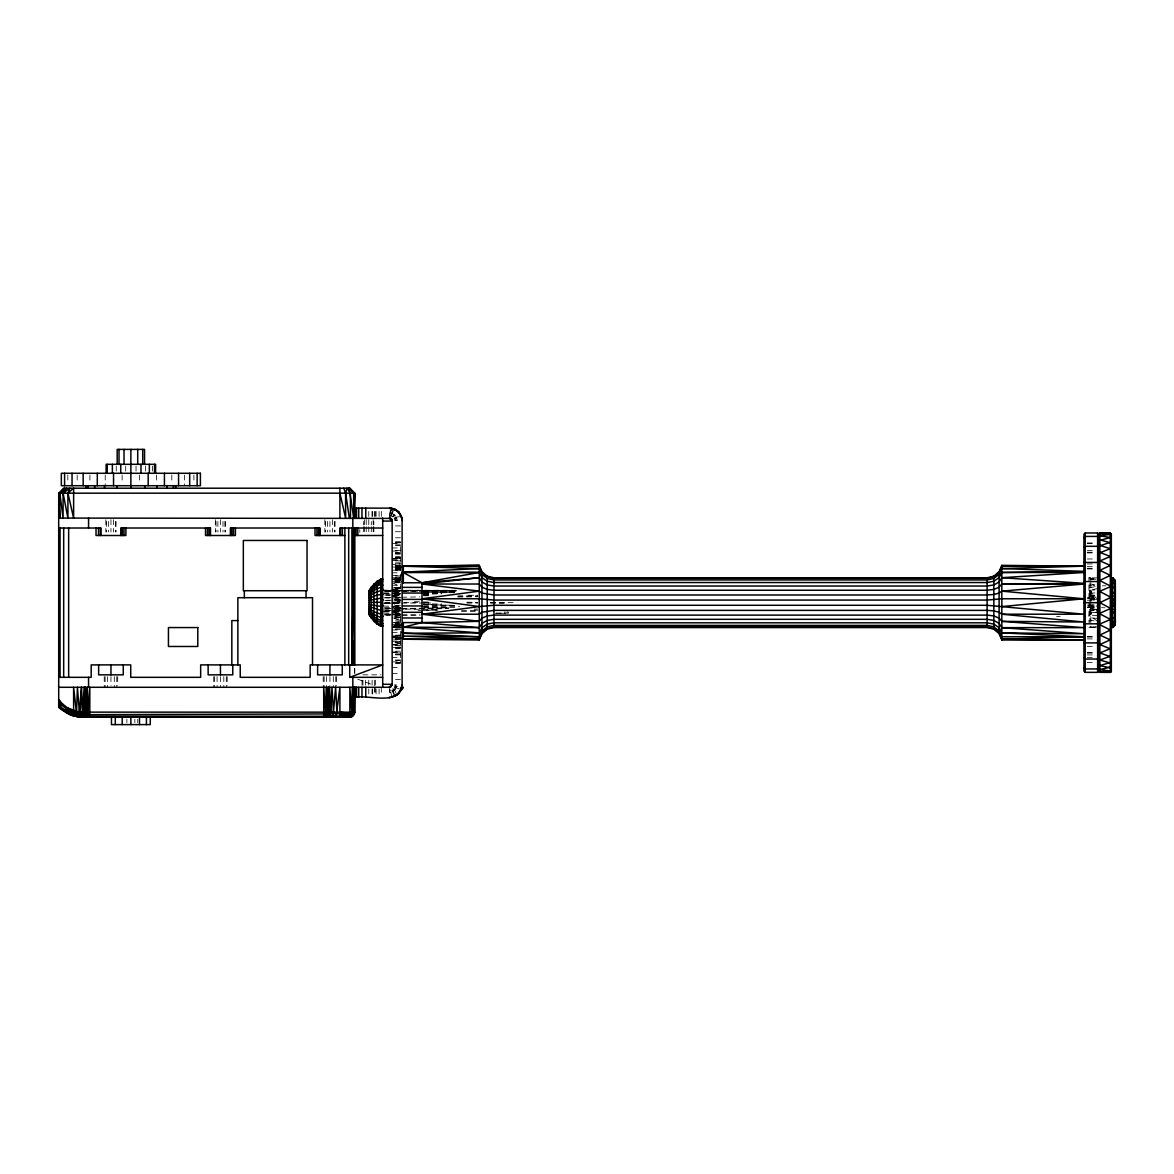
<?xml version="1.0" encoding="UTF-8"?>
<svg xmlns="http://www.w3.org/2000/svg" width="1174" height="1174" viewBox="0 0 1174 1174"><rect width="100%" height="100%" fill="white"/><g stroke="black" fill="none" stroke-linecap="round" stroke-linejoin="round"><path stroke-width="0.75" stroke-dasharray="5 3.75" d="M390.252 508.137L389.973 518.086M394.376 694.48L393.451 691.237L391.397 689.432L391.118 692.117L389.665 692.293L389.9 689.74L391.118 692.117L394.581 690.415L397.135 684.794L394.611 684.794L399.879 688.213M394.611 520.552L397.135 520.552L396.944 518.864L395.594 516.017L392.923 516.839L391.397 515.929L391.676 509.971M390.546 518.292L389.9 515.621L391.764 509.986M399.703 516.663L393.584 517.543L395.594 516.017C394.464 514.095 388.022 510.822 389.9 515.621L391.397 515.929L393.246 510.382M392.277 513.566L393.437 510.47M390.017 513.097L391.955 508.327M391.118 513.229L392.864 510.279M394.581 514.931L392.923 516.839L393.451 514.124L391.397 515.929M1089.912 593.721L1091.409 592.224L1089.912 590.727M1089.912 614.618L1091.409 613.122L1089.912 611.639M1097.279 577.857L1090.91 577.857L1089.912 580.161M1089.912 579.281L1094.095 578.312M1094.227 610.054L1089.912 611.17L1094.227 609.423M1089.912 611.17L1090.91 610.289M1089.912 593.516L1091.409 592.224L1089.912 590.933M1089.912 614.428L1091.409 613.122L1089.912 611.83M1089.912 609.482L1094.652 606.87M1089.912 585.224L1097.279 584.491M1090.91 606.224L1089.912 606.459L1093.405 604.346M1089.912 587.602L1094.095 586.971M397.135 520.552L394.479 519.436L399.894 517.176M1089.912 590.258L1097.279 589.744M1089.912 592.973L1091.409 592.224L1089.912 591.476M1089.912 613.87L1091.409 613.122L1089.912 612.388M396.401 517.338L394.126 518.424L396.944 518.864M1089.912 593.163L1097.279 592.767M1094.227 598.153L1089.912 599.43M395.139 589.994L401.112 588.115L392.16 588.057L401.112 593.589L392.16 594.983L401.112 600.824L392.16 602.673L401.112 608.22L395.139 609.644M1089.912 605.931L1094.227 605.021M1089.912 596.231L1094.095 595.966M395.139 612.637L401.112 615.117L392.16 617.304L401.112 620.914L392.16 622.807L401.112 622.587L393.95 623.937M1089.912 595.864L1090.91 596.641L1094.227 595.864M393.95 579.017L401.112 579.061L392.16 581.086L401.112 582.113L392.16 582.539L401.112 587.161L392.16 588.057M1097.631 588.541L1088.929 590.228L1096.545 598.491M1094.227 609.497L1090.91 608.704L1094.227 608.103M392.16 611.39L401.112 610.275L392.16 607.002M395.477 644.144L400.451 643.616M393.95 626.725L401.112 626.08L392.16 625.83L401.112 625.096L395.139 623.57M1056.571 616.585L1060.225 616.277M400.451 647.021L392.16 647.608L400.451 647.153M1097.631 626.843L1088.929 627.562L1097.631 627.562M1094.652 598.476L1090.91 596.641L1094.227 596.436M1094.227 609.996L1090.91 610.392M392.16 579.604L401.112 579.061M1094.227 599.166L1089.912 598.901L1090.91 599.122M393.95 593.897L401.112 593.589L395.139 591.813M392.16 627.562L401.112 627.283L393.95 626.534M490.438 603.04L507.124 602.966M401.112 626.08L392.16 626.344L400.451 626.314M423.491 610.48L437.961 610.098M474.149 609.115L477.774 609.013M1094.227 595.071L1090.91 595.159L1089.912 594.191M383.693 611.375L399.982 611.566M418.061 610.495L437.961 609.981M399.982 594.719L383.693 595.071L399.982 595.556M423.491 594.22L441.585 593.824M399.982 597.258L383.693 597.551L399.982 598.256M401.787 597.214L419.881 596.891M457.875 596.187L477.774 595.82M423.491 594.719L430.726 594.587M423.491 605.769L454.25 605.241M399.982 608.484L383.693 608.719L403.592 609.027M401.787 608.47L448.82 607.824M392.16 579.017L401.112 578.899L392.16 577.799L401.112 577.799M457.875 597.023L477.774 596.774M399.982 600.134L383.693 600.31L399.982 601.22M393.95 610.348L401.112 610.275L392.16 611.522L401.112 615.117M399.982 614.163L383.693 614.296L399.982 614.516M495.854 613.356L504.908 613.283L495.854 613.254M399.982 591.358L383.693 591.461L399.982 591.872M401.787 591.358L456.055 591.006M383.693 609.086L399.982 608.968M401.787 608.968L448.82 608.646M383.693 593.017L399.982 592.943M423.491 592.826L454.25 592.694L423.491 592.195M403.592 590.566L383.693 590.625L399.982 590.698M405.397 590.551L456.055 590.405L401.787 590.302M423.491 591.491L456.055 591.344M393.95 602.673L401.112 602.658L392.16 598.358M399.982 614.985L383.693 615.059L420.233 615.117M401.787 615.029L419.881 614.956M395.477 525.893L400.451 525.893M395.477 531.719L400.451 531.719M395.477 537.795L400.451 537.795M395.477 541.713L400.451 541.713M395.477 542.549L400.451 542.549M395.491 542.828L400.495 542.828L400.495 553.027L395.491 553.027M1087.256 542.96L1095.562 542.96M392.16 543.518L400.495 543.518M1087.256 543.621L1095.562 543.621M395.477 544.824L400.451 544.824M395.491 545.382L400.495 545.382M392.16 547.935L400.495 547.935M395.491 550.489L400.495 550.489M1087.256 550.415L1095.562 550.415M392.16 551.046L400.451 551.046M395.491 552.352L400.495 552.352M1087.256 552.235L1095.562 552.235M1087.256 552.91L1095.562 552.91M395.477 553.321L400.451 553.321M395.477 554.157L400.451 554.157M395.477 556.637L400.451 556.637M395.477 557.474L400.451 557.474M400.451 557.753L395.477 557.753L400.495 557.767L400.495 577.916L395.491 577.916M392.16 558.442L400.495 558.442L395.477 558.032M392.16 558.575L400.451 558.575M1087.256 558.985L1095.562 558.985M392.16 559.749L400.451 559.749M392.16 560.306L400.495 560.306M395.477 560.849L400.451 560.849M395.477 562.86L400.495 562.86M1087.256 563.96L1095.562 563.96M395.491 565.413L400.495 565.413M395.477 565.971L400.451 565.971M1087.256 566.455L1095.562 566.455M395.477 566.602L400.451 566.602L392.16 563.931M392.16 567.071L400.451 567.071M395.477 567.424L400.495 567.277M395.491 567.717L400.495 567.717M395.491 567.967L400.495 567.967M395.477 568.245L400.451 568.245M395.491 568.392L400.495 568.392M1087.256 568.275L1095.562 568.275M1087.256 568.95L1095.562 568.95M395.477 569.082L400.451 569.082M395.477 569.361L400.451 569.361M395.477 569.698L400.451 569.698M392.16 570.182L400.451 570.182M395.491 570.271L400.495 570.271M392.16 572.809L400.495 572.809M392.16 575.363L400.495 575.363M395.477 575.92L400.451 575.92M395.491 577.226L400.495 577.226M1088.929 581.13L1088.929 577.799L1094.153 577.799M395.477 578.21L400.451 578.21M395.477 579.031L400.451 579.031M1090.91 579.222L1097.279 579.222M395.477 579.868L400.451 579.868M395.491 580.161L400.495 580.161L400.495 590.361L395.491 590.361M395.491 580.837L400.495 580.837M395.477 582.143L400.451 582.143M393.906 582.774L400.936 582.774M392.16 585.254L400.495 585.254M1102.327 585.811L1105.893 585.811M393.906 587.367L400.936 587.367M395.491 587.807L400.495 587.807M395.477 588.365L400.451 588.365M392.16 589.671L400.495 589.671M403.592 590.361L383.693 590.302L456.055 590.273M395.477 590.639L400.451 590.639M384.485 591.182L393.422 591.182M395.212 591.182L422.009 591.182M392.16 591.476L400.451 591.476M423.814 592.224L454.485 592.224M1089.912 592.224L1091.409 592.224M393.906 593.046L400.936 593.046M383.693 593.281L399.982 593.281M423.491 593.281L441.585 593.281M423.814 593.633L441.864 593.633M384.485 593.883L393.422 593.883M395.212 593.883L400.569 593.883M392.16 596.451L400.451 596.451M395.477 597.287L400.451 597.287M1087.256 597.698L1095.562 597.698M384.485 597.918L393.422 597.918M395.212 597.918L400.569 597.918M1087.256 598.373L1095.562 598.373M1097.279 599.283L1090.91 599.283L1094.227 600.325M393.906 599.386L400.936 599.386M395.477 599.562L400.451 599.562M1087.256 600.193L1095.562 600.193M384.485 602.673L393.422 602.673M395.212 602.673L422.009 602.673M423.814 602.673L431.034 602.673M467.12 602.673L476.145 602.673M490.571 602.673L514.887 602.673M399.982 603.04L383.693 603.04L399.982 603.583M401.787 603.04L430.726 603.04M466.914 603.04L477.774 603.04M1087.256 605.168L1095.562 605.168M395.477 605.784L400.451 605.784M393.906 605.96L400.936 605.96M1094.227 607.207L1090.91 606.019L1097.279 606.063M1087.256 606.987L1095.562 606.987M384.485 607.442L393.422 607.442M395.212 607.442L400.569 607.442M1087.256 607.648L1095.562 607.648M1101.505 607.648L1104.939 607.78M395.477 608.059L400.451 608.059M423.814 607.897L449.084 607.897M395.477 608.895L400.451 608.895M1097.279 609.394L1089.912 609.115M399.982 610.568L383.693 610.568L399.982 610.935M461.485 610.583L477.774 610.597M384.485 611.478L393.422 611.478M395.212 611.478L400.569 611.478M461.485 611.581L477.774 611.581M393.906 612.314L400.936 612.314M1097.279 612.593L1089.912 612.197M495.986 613.122L508.621 613.122L508.621 611.727M1089.912 613.122L1091.409 613.122M395.477 613.87L400.451 613.87M384.485 614.178L393.422 614.178M395.212 614.178L400.569 614.178M395.477 614.706L400.451 614.706M395.491 615.675L400.495 615.675M1097.279 615.602L1089.912 615.088M395.477 616.981L400.451 616.981M395.491 617.539L400.495 617.539M393.906 617.979L400.936 617.979M1097.279 618.375L1089.912 617.759M395.477 620.092L400.495 620.092M1094.095 620.87L1089.912 620.136M393.906 622.587L400.936 622.587M395.477 623.203L400.451 623.203M395.491 624.509L400.495 624.509M395.491 625.199L400.495 625.199L400.495 615M395.477 625.478L400.451 625.478M395.477 627.151L400.451 627.151M1090.91 627.048L1097.279 627.048M395.491 627.444L400.495 627.444L400.495 647.593L395.477 647.608L400.495 647.593M395.491 628.119L400.495 628.119M395.477 629.425L400.451 629.425M392.16 629.983L400.495 629.983M392.16 632.537L400.495 632.537M395.477 635.163L400.495 635.09M395.477 635.648L400.451 635.648M392.16 636L400.451 636M392.16 636.279L400.451 636.279M1087.256 636.411L1095.562 636.411M395.491 636.954L400.495 636.954M395.477 637.1L400.451 637.1M1087.256 637.086L1095.562 637.086M392.16 637.394L400.495 637.394M395.491 637.643L400.495 637.643M392.16 637.922L400.451 637.922L395.491 638.069M395.477 638.274L400.451 638.274M395.477 638.759L400.451 638.759M1087.256 638.905L1095.562 638.905M395.477 639.375L400.451 639.375M392.16 639.947L400.495 639.947M395.477 642.486L400.495 642.486M392.16 644.497L400.451 644.497M392.16 645.04L400.495 645.04M395.477 645.597L400.451 645.597M1087.256 646.36L1095.562 646.36M395.477 647.887L400.451 647.887M395.477 648.708L400.451 648.708M395.477 651.203L400.451 651.203M392.16 652.04L400.451 652.04M392.16 652.318L400.495 652.318L400.495 662.518L395.491 662.518M1087.256 652.451L1095.562 652.451M395.491 653.008L400.495 653.008M1087.256 653.111L1095.562 653.111M395.477 654.314L400.451 654.314M395.491 654.872L400.495 654.872M1087.256 654.931L1095.562 654.931M392.16 657.425L400.495 657.425M1087.256 657.425L1095.562 657.425M395.491 659.979L400.495 659.979M395.477 660.536L400.451 660.536M392.16 661.842L400.495 661.842M1087.256 662.4L1095.562 662.4M395.477 662.811L400.451 662.811M395.477 663.648L400.451 663.648M392.16 667.551L400.451 667.551M392.16 673.641L400.451 673.641M362.942 674.845L380.948 674.845M395.477 679.467L400.451 679.467M383.693 590.522L399.982 590.551M401.787 590.551L456.055 590.639M423.491 595.159L430.726 595.174M468.719 595.247L477.774 595.262M405.397 590.375L456.055 590.537M383.693 590.243L399.982 590.302M383.693 612.96L399.982 613.283M401.787 590.698L456.055 590.933M393.95 594.998L401.112 595.027L392.16 593.971M383.693 603.612L399.982 603.715L383.693 603.187M423.491 603.862L441.585 603.979M423.491 591.799L454.25 592.048M423.491 595.761L428.921 595.805M457.875 596.04L477.774 596.216M383.693 606.033L399.982 606.694M423.491 606.371L459.68 606.679M423.491 607.046L456.055 607.545M405.397 609.057L437.961 609.555M474.149 610.113L477.774 610.172M383.693 611.052L399.982 611.361M466.914 602.174L477.774 602.423M490.438 602.702L504.908 603.04M414.451 601.646L430.726 602.145M454.25 605.432L423.491 604.463L454.25 605.373M392.16 626.872L401.112 627.283M1090.91 606.019L1094.227 606.18M1094.227 595.365L1090.91 595.159L1094.227 595.937M1090.91 608.704L1094.227 608.924M392.16 624.274L401.112 625.096M393.95 607.237L401.112 608.22M1090.91 596.641L1094.227 597.258M392.16 641.356L400.451 643.088M396.152 693.394L393.584 687.803L395.594 689.343L394.126 686.937L399.703 688.727M396.944 686.482L394.479 685.909L399.043 690.107M395.139 599.18L401.112 600.824M395.139 580.44L401.112 582.113M395.477 642.413L400.451 643.983M396.401 688.023L399.556 689.035M1088.929 577.799L1097.631 580.646M357.762 679.203L374.168 685.425M1097.631 621.31L1088.929 615.117L1097.631 611.507L1091.409 605.197M1092.656 584.3L1095.137 586.428M1089.912 626.505L1090.91 627.503L1090.91 626.124M394.581 690.415L392.923 688.522L393.451 691.237M393.98 694.67L391.397 689.432M392.087 696.96L389.9 689.74M1090.91 577.857L1090.91 580.587M1090.91 582.348L1090.91 624.773M1089.912 583.155L1089.912 622.631M1088.929 584.769L1088.929 600.897M1088.929 602.673L1088.929 622.411M507.124 611.39L507.124 612.843M504.908 611.581L504.908 613.929M389.665 513.097L389.665 516.413M389.665 687.289L389.665 692.293M381.315 511.438L381.315 516.413M381.315 687.289L381.315 695.58M379.085 511.438L379.085 518.072M379.085 688.947L379.085 695.58M376.091 511.438L376.091 516.413M376.091 688.947L376.091 695.58M375.475 680.172L375.475 687.289M375.225 511.438L375.225 516.413M375.225 687.289L375.225 695.58M374.579 680.172L374.579 687.289M374.359 511.438L374.359 518.072M374.359 687.289L374.359 695.58M373.86 521.447L373.86 524.954M373.86 526.715L373.86 531.983M373.185 519.686L373.185 524.954M373.185 526.715L373.185 531.983M372.686 511.438L372.686 516.413M372.686 688.947L372.686 695.58M371.997 511.438L371.997 518.072M372.129 680.172L371.997 695.58M371.307 521.447L371.307 524.954M371.307 526.715L371.307 531.983M368.768 511.438L368.768 518.072M368.768 519.686L368.768 524.954M368.768 526.715L368.768 531.983M368.768 680.172L368.768 687.289M368.768 688.947L368.768 695.58M366.215 519.686L366.215 524.954M366.215 526.715L366.215 531.983M365.408 680.172L365.408 687.289M364.351 519.686L364.351 524.954M364.351 526.715L364.351 531.983M363.661 521.447L363.661 524.954M363.661 526.715L363.661 531.983M362.942 680.172L362.942 687.289M362.047 680.172L362.047 687.289M359.802 529.518L359.802 532.497M354.827 668.446L354.827 673.773M354.533 668.211L354.533 673.186M336.659 676.62L336.659 685.513M335.764 676.62L335.764 687.289M335.045 521.447L335.045 531.983M334.355 521.447L334.355 531.983M333.299 676.62L333.299 687.289M332.491 519.686L332.491 531.983M329.938 521.447L329.938 531.983M329.938 676.62L329.938 685.513M327.385 521.447L327.385 531.983M326.577 676.62L326.577 687.289M325.521 521.447L325.521 531.983M324.846 519.686L324.846 531.983M324.127 676.62L324.127 687.289M323.217 676.62L323.217 687.289M227.169 676.62L227.169 685.513M226.274 676.62L226.274 687.289M225.555 521.447L225.555 531.983M224.865 521.447L224.865 531.983M223.808 676.62L223.808 687.289M223.001 521.447L223.001 531.983M220.448 519.686L220.448 531.983M220.448 676.62L220.448 687.289M217.894 521.447L217.894 531.983M217.087 676.62L217.087 687.289M216.031 521.447L216.031 531.983M215.356 519.686L215.356 531.983M214.637 676.62L214.637 687.289M213.727 676.62L213.727 687.289M193.915 475.059L193.915 482.162M184.553 475.059L184.553 485.713M171.815 475.059L171.815 482.162M156.509 475.059L156.509 482.162M152.415 466.107L152.415 471.478M145.488 466.107L145.488 471.478M139.603 475.059L139.603 482.162M137.754 719.134L137.754 722.788M136.037 466.107L136.037 471.478M134.849 719.134L134.849 722.788M126.88 719.134L126.88 722.788M125.691 466.107L125.691 473.283M122.125 475.059L122.125 482.162M117.679 676.62L117.679 685.513M116.769 676.62L116.769 687.289M116.241 466.107L116.241 471.478M116.065 521.447L116.065 531.983M115.375 521.447L115.375 531.983M114.318 676.62L114.318 687.289M113.511 519.686L113.511 531.983M110.958 519.686L110.958 531.983M110.958 676.62L110.958 685.513M108.404 521.447L108.404 531.983M107.597 676.62L107.597 687.289M106.54 521.447L106.54 531.983M105.851 519.686L105.851 531.983M105.22 475.059L105.22 485.713M105.146 676.62L105.146 687.289M104.237 676.62L104.237 687.289M89.914 475.059L89.914 482.162M77.176 475.059L77.176 482.162M67.813 475.059L67.813 482.162M400.451 563.96L395.477 563.96L400.451 563.96M400.451 641.386L395.477 641.386L400.451 641.386"/><path stroke-width="1.5" d="M59.845 493.183L66.624 488.208L63.088 493.183L63.073 518.072L59.845 493.183L64.438 488.208L59.801 493.183L59.83 518.072L58.7 493.183L63.675 488.208L349.852 488.208L354.827 493.183L354.827 518.072L353.668 493.183L349.852 488.208M351.907 528.021L351.907 664.895L353.491 528.021M328.324 712.163L328.03 687.289L326.431 716.228L328.324 712.163L328.691 687.289L329.102 712.163L327.238 715.685L324.229 717.153L336.072 716.844L339.902 687.289L339.902 717.153L346.535 716.698M1114.375 620.664L1115.3 622.792L1114.904 583.008L1115.3 622.792L1114.449 621.927M351.907 664.895L354.064 535.491L354.064 664.895L353.961 641.195M84.367 712.163L84.822 687.289L85.144 713.895L87.331 716.478L89.606 717.153L87.522 716.844L84.675 713.895L84.132 687.289L82.738 712.163L83.941 715.7L89.136 717.153M329.102 712.163L329.556 687.289L330.73 712.163L329.527 715.7L326.445 717.153M87.918 712.163L89.811 687.289L89.811 717.153L87.331 715.7L86.289 712.163L87.316 687.289L87.918 712.163L89.811 716.257L323.716 716.257L325.609 712.163L323.716 687.289L323.716 717.153L349.852 717.153L353.095 714.086L354.166 687.289L354.445 713.572L352.332 716.478L349.852 717.153L83.589 717.153C74.373 717.241 65.495 713.293 58.7 707.188L58.7 493.183L354.827 493.183L353.932 512.745M73.522 714.893L72.23 714.673C75.84 717.387 60.226 712.398 68.195 708.098L80.536 712.765L82.738 712.163L81.505 687.289L80.536 712.765L82.121 716.551L83.589 717.153C74.255 717.387 65.744 712.633 58.7 706.953L59.272 707.731L62.633 704.048L76.677 714.951L81.49 715.597L74.989 716.067M59.243 505.627L58.7 518.072L390.927 518.409L392.16 520.552L392.16 684.794L389.665 687.289L58.7 687.289M330.73 712.163L331.978 687.289L333.46 712.163L332.609 715.7L330.907 717.153M354.21 713.939L351.173 716.786L339.902 716.389L349.852 716.257L353.8 715.025L354.827 712.163L354.827 687.289L354.21 713.939L339.902 712.163M355.825 518.072L355.825 508.122L389.665 508.122C396.24 508.034 402.212 513.963 402.11 520.552L402.11 684.794C399.732 706.337 368.592 694.641 355.825 697.239L355.825 687.289M75.136 715.494L78.673 716.756L73.463 715.582L83.589 717.153L80.874 716.287L79.377 712.119L81.505 687.289M333.46 712.163L335.617 687.289L336.938 712.163M84.822 687.289L84.822 712.163L86.157 715.436L89.811 717.153L81.035 714.951L79.759 712.134L354.827 712.163L352.567 716.257L324.64 717.153L327.678 715.7L328.691 712.163L328.691 687.289M1114.86 617.48L1114.801 621.281L1115.3 603.671L1111.323 602.673L1112.805 606.063L1111.323 607.721L1112.805 609.335L1111.323 609.394L1112.805 612.593L1111.323 615.602L1112.805 618.375L1111.323 620.87L1112.805 623.012L1111.323 624.773L1112.805 626.124L1115.3 623.776M327.238 712.163L326.211 687.289L325.609 712.163L323.716 713.572L328.074 713.939L328.691 712.163L327.238 715.685L323.716 717.153L327.223 715.7L349.852 716.257L350.777 715.436L351.73 712.163L352.332 687.289L353.374 712.163M1114.419 602.79L1114.86 606.562L1115.3 605.667L1112.805 606.063L1115.3 601.675L1115.3 586.721C1114.874 576.375 1114.361 596.964 1115.3 583.816L1114.375 584.696M1114.904 619.711L1114.86 607.002L1114.904 610.818M401.347 689.079L402.11 684.794L400.363 691.163M1114.801 606.459L1114.918 598.564M402.11 684.794L401.156 689.564L398.881 693.144M327.678 715.039L327.223 715.7L328.412 713.587M1114.904 591.153L1114.904 598.461L1115.3 582.568L1114.801 583.874M1114.801 598.27L1115.3 596.363M390.546 687.098L389.665 687.289L392.16 684.794M390.678 687.069L389.665 687.289L392.145 685.044M69.207 712.97L65.891 712.163L72.054 715.215L81.74 716.991L72.04 715.245L73.624 710.534L73.624 687.289L76.824 715.788L80.522 717.021L85.423 716.844L81.916 716.243L83.941 715.7L79.759 712.134M72.04 715.245L85.423 716.844M389.665 518.072L391.969 519.612L389.973 518.086M369.018 606.532L380.802 610.377L382.695 605.755L380.802 602.277L369.018 602.467M479.256 640.006L481.956 633.637L481.956 571.723L479.256 565.354L403.357 566.132L402.11 567.35L403.357 566.206L479.256 565.354L479.256 640.006L403.357 639.228L402.11 638.01M402.11 632.214L403.357 633.226L479.256 632.874L481.956 627.723L487.239 624.113L493.975 622.807L987.099 622.807L993.835 624.113L999.118 627.723L1001.833 632.874L1083.94 636.778L1001.833 636.778L999.118 630.952L993.835 626.872L987.099 625.404L493.975 625.404L487.239 626.872L481.956 630.952L479.256 636.778L403.357 633.226L402.11 623.834L403.357 622.587L403.357 639.228L479.256 639.184L481.956 632.962L487.239 628.589L493.975 627.019L987.099 627.019L993.835 628.589L999.118 632.962L1001.833 639.184L1083.94 640.006L1001.833 640.006L999.118 633.637L999.118 571.723L1001.833 565.354L1083.94 566.162L1001.833 568.583L999.118 574.394L993.835 578.474L987.099 579.941L493.975 579.941L487.239 578.474L481.956 574.394L479.256 568.583L403.357 566.206L479.256 566.162L481.956 572.398L487.239 576.772L493.975 578.342L987.099 578.342L993.835 576.772L999.118 572.398L1001.833 566.162L1083.94 566.162M86.289 712.163L85.497 687.289L85.203 712.163L85.453 713.939L89.811 715.025L87.331 715.7L88.476 716.786L325.051 716.786L327.37 715.436M1114.801 587.851L1114.801 585.488M81.035 714.951L80.36 715.436C72.612 716.903 66.199 710.652 60.256 706.645L58.7 702.624L67.344 709.595L73.067 712.192L76.662 713.469L77.396 711.782L79.905 713.939L85.144 713.895L87.096 716.257L85.203 713.572M1114.801 594.382L1114.904 588.071M1115.3 581.57L1112.805 579.222L1111.323 580.587L1112.805 582.348L1111.323 584.491L1112.805 586.971L1111.323 589.744L1112.805 592.767L1111.323 595.966L1112.805 596.025L1111.323 597.639L1112.805 602.673M1001.833 568.583L1083.94 571.327L1001.833 572.486L999.118 577.637L993.835 581.247L987.099 582.539L493.975 582.539L487.239 581.247L481.956 577.637L479.256 572.486L403.357 572.134L402.11 573.147L403.357 582.774L402.11 581.526M1114.904 606.899L1114.904 610.612M1114.801 610.964L1115.3 616.306M371.204 587.235L369.018 590.86L369.018 614.501L373.948 621.354L380.802 626.314L382.695 626.314L380.802 626.27L380.802 579.046L382.695 579.031L377.177 581.247L371.204 587.235L371.204 618.126M1001.833 627.65L1083.94 627.65L1001.833 621.339L999.118 618.155L993.835 615.924L987.099 615.117L493.975 615.117L487.239 615.924L481.956 618.155L479.256 621.339L422.009 622.587L403.357 627.165L479.256 627.65L481.956 623.394L487.239 620.4L493.975 619.329L987.099 619.329L993.835 620.4L999.118 623.394L1001.833 627.65L1083.94 633.74L1001.833 632.874M1001.833 572.486L1083.94 572.486L1001.833 577.696L999.118 581.966L993.835 584.96L987.099 586.031L493.975 586.031L487.239 584.96L481.956 581.966L479.256 577.696L422.009 582.774L402.697 582.774M336.072 716.844L339.902 716.844M370.47 589.377L369.018 591.637L373.948 585.019L382.695 579.78L380.802 579.09M369.018 592.342L373.948 586.34L382.695 581.849L380.802 580.323M1111.323 534.493L1110.325 533.51L1099.877 533.055L1099.877 672.291L1110.325 672.35L1111.323 671.308L1111.323 534.053L1110.325 533.055L1099.877 533.055L1098.879 534.053L1098.879 671.308L1099.877 672.291L1110.325 672.291L1111.323 670.853L1110.325 671.851M369.018 593.486L377.177 586.017L380.802 584.314L382.695 585.136L380.802 582.011M1001.833 584.021L999.118 587.205L993.835 589.436L987.099 590.228L493.975 590.228L487.239 589.436L481.956 587.205L479.256 584.021L422.009 584.021L479.256 591.138L481.956 593.105L493.975 594.983L987.099 594.983L993.835 594.499L999.118 593.105L1001.833 591.138L1083.94 584.021L1001.833 584.021L1083.94 583.317L1001.833 577.696M380.802 602.277L382.695 600.061L380.802 594.514L382.695 594.514L380.802 590.507L373.948 593.061L369.018 596.597M58.7 702.448L59.845 701.157L58.7 699.733L62.633 704.048L58.7 702.463L61.474 705.325M372.114 587.249L373.948 585.224M369.018 594.924L373.948 590.419L380.802 587.176L382.695 589.436L380.802 590.507M89.811 712.163L88.167 713.939L89.811 714.658L325.359 713.939M1114.86 617.186L1114.904 614.384M1114.449 583.419L1115.3 582.568M389.166 687.289L392.16 684.295L382.695 684.295M1098.879 534.243L1097.631 532.996L1085.187 532.996L1083.94 534.243L1083.94 671.117L1085.187 672.35L1097.631 672.35L1098.879 671.117M1115.3 601.675L1114.302 602.673L1115.3 601.675L1114.801 594.969M1098.879 670.853L1099.877 671.851L1110.325 672.291L1111.323 671.308M1112.805 626.124L1111.323 627.048L1112.805 627.503L1115.3 625.023L1115.3 580.338L1112.805 577.857L1111.323 577.857L1112.805 578.078M1098.879 534.493L1099.877 533.51L1110.325 533.055L1110.325 672.35M1111.323 627.048L1112.805 627.268L1111.323 627.503L1115.3 624.612M1099.877 671.851L1110.325 670.941L1111.323 669.972M1098.879 536.709L1099.877 535.755L1110.325 534.405L1111.323 535.388M1112.805 606.063L1115.3 603.671L1114.625 602.996M1083.94 537.589L1085.187 536.415L1097.631 536.415L1098.879 537.589M1098.879 667.757L1097.631 668.945L1085.187 668.945L1083.94 667.757M1098.879 668.652L1099.877 669.606L1111.323 666.891M325.051 716.786L326.196 715.7L323.716 714.658M1098.879 540.627L1110.325 537.531L1111.323 538.455M396.944 694.891C411.208 677.06 397.458 696.109 394.831 696.109M481.956 633.637L487.239 629.161L493.975 627.562L987.099 627.562L993.835 629.161L999.118 633.637M481.956 571.723L487.239 576.185L493.975 577.799L987.099 577.799L993.835 576.185L999.118 571.723M1098.879 546.159L1110.325 542.329L1111.323 543.136L1099.877 539.732M1112.805 623.012L1115.3 620.973M1083.94 547.319L1085.187 546.306L1097.631 546.306L1098.879 547.319M1098.879 658.042L1097.631 659.04L1085.187 659.04L1083.94 658.042M1098.879 659.201L1099.877 660.023L1111.323 655.884M1098.879 553.145L1110.325 548.698L1111.323 549.476M369.018 610.113L373.948 614.442L380.802 617.553L382.695 616.291L380.802 611.243L382.695 611.272L380.802 610.377M1098.879 652.216L1099.877 652.935L1111.323 648.224M1112.805 618.375L1115.3 616.805M1112.805 625.903L1111.323 626.813L1112.805 627.048M1098.879 561.421L1110.325 556.476L1111.323 557.136M380.802 579.472L373.948 584.329L369.018 591.006L377.177 581.497L380.802 579.325L382.695 579.78M369.018 598.447L377.177 594.998L382.695 594.514M1083.94 562.449L1098.879 562.449M1098.879 642.897L1083.94 642.897M369.018 613.708L377.177 622.69L380.802 624.744L382.695 623.717L380.802 620.518L373.948 616.79L369.018 611.595M1083.94 602.673L1099.877 602.673L1111.323 597.155M1098.879 613.694L1111.323 608.205M1098.879 643.939L1099.877 644.541L1111.323 639.39M1098.879 591.667L1111.323 586.237M1098.879 624.421L1111.323 619.109M1098.879 580.925L1110.325 575.363L1111.323 575.759M1098.879 634.591L1099.877 635.061L1111.323 629.602M1098.879 570.755L1110.325 565.442L1111.323 565.971M351.481 713.939L339.902 714.599L349.852 715.025L339.902 715.7M1112.805 612.593L1115.3 611.595M349.72 664.895L349.72 677.325L382.695 664.895L310.156 664.895L310.156 677.325L240.23 677.325L240.23 664.895L200.666 664.895L200.666 677.325L130.74 677.325L130.74 664.895L91.176 664.895L91.176 677.325L58.7 677.325M380.802 625.023L382.695 625.581L380.802 626.27L382.695 625.683L380.802 624.744M392.586 696.886C409.697 688.111 384.955 700.702 389.665 697.239M382.695 605.755L380.802 606.386L369.018 604.537M369.018 600.428L380.802 598.168L382.695 600.061M76.824 715.788L72.539 713.777L76.677 714.951L79.905 713.939L76.662 713.469M323.716 716.478L326.196 715.7L323.716 716.257M1083.94 581.526L1098.879 581.526M1098.879 623.82L1083.94 623.82M1098.879 664.733L1099.877 665.629L1111.323 662.209L1110.325 663.017L1099.877 660.023M479.256 606.576L493.975 605.285L987.099 605.285L1083.94 614.207L1001.833 614.207L999.118 612.241L993.835 610.862L987.099 610.363L493.975 610.363L481.956 612.241L479.256 614.207L422.009 614.207L479.256 606.576L422.009 598.769L479.256 591.138M382.695 625.581L380.802 626.021L377.177 623.849L369.018 614.354L377.177 623.717L380.802 625.889L382.695 625.683M325.624 716.771L323.716 717.153L325.917 716.844M422.009 582.774L479.256 572.486L403.357 572.56L422.009 582.774L422.009 622.587L479.256 627.65M73.067 712.192L76.604 711.649L77.425 687.289L79.377 712.119M1114.17 599.841L1115.3 599.694L1112.805 599.283L1111.323 597.639M325.712 717.153L328.045 716.844M422.009 584.021L479.256 577.696M1001.833 606.576L1083.94 598.769L1001.833 591.138M475.631 566.455L479.256 566.162M403.357 572.134L479.256 568.583M1099.877 672.291L1103.355 672.144M328.382 713.895L349.852 713.572L351.73 712.163L349.852 687.289L349.852 717.153M89.811 717.153L80.874 716.287M382.695 585.136L380.802 585.195L382.695 589.436M1001.833 639.184L1083.94 636.778M382.695 521.051L392.16 521.051L389.166 518.072M58.7 528.021L101.008 528.021L101.008 535.491M382.695 528.021L339.902 528.021L339.902 535.491M344.877 535.491L315.014 535.491L315.014 528.021M353.491 535.491L382.695 535.491M402.697 587.367L422.009 587.367M402.697 593.046L422.009 593.046M422.009 598.769L479.256 598.769L493.975 600.075L987.099 600.075L1001.833 598.769L1083.94 598.769M402.697 599.386L422.009 599.386M402.697 605.96L422.009 605.96M402.697 612.314L422.009 612.314M402.697 617.979L422.009 617.979M237.867 620.591L231.836 620.591L231.836 664.895M380.802 620.518L382.695 620.518L380.802 617.553M402.697 622.587L422.009 622.587M349.72 677.325L382.695 677.325M1001.833 621.339L1083.94 622.029L1001.833 614.207M479.256 636.778L403.357 636.073L479.256 639.184M77.645 715.142L78.379 716.683L86.788 717.153L85.394 716.844M82.562 716.727L86.729 717.153L83.222 717.109M403.357 627.165L479.256 632.874M86.729 717.153L82.899 716.859L86.436 717.153M339.902 713.895L349.852 714.658L352.332 716.478M1099.877 533.51L1110.325 534.405M395.976 509.839L389.665 508.122L397.472 510.866L401.361 516.325M422.009 614.207L479.256 621.339M1099.877 669.606L1110.325 670.941M1114.17 605.505L1115.3 605.667M1115.3 621.53L1115.3 622.293M389.665 508.122L393.73 508.797M1099.877 535.755L1110.325 537.531M1099.877 665.629L1110.325 667.83M389.783 518.072L390.604 518.306M66.463 711.151L76.677 714.951M87.522 716.844L88.49 717.153M87.331 715.7L89.811 716.478L88.886 715.436M1099.877 545.338L1110.325 548.698M72.172 714.834L77.176 716.492L65.656 712.369M74.989 716.052L72.113 715.025L73.507 715.656M1099.877 652.935L1110.325 656.648M72.304 714.452L65.891 712.163L70.645 714.041M1099.877 552.426L1110.325 556.476M1112.805 592.767L1115.3 593.75M382.695 623.717L373.948 618.698L369.018 612.813M1099.877 644.541L1110.325 648.884M1099.877 560.82L1110.325 565.442M80.536 712.765L83.002 713.895M1099.877 635.061L1110.325 639.918M1099.877 570.3L1110.325 575.363M1099.877 624.744L1110.325 629.983M1099.877 580.616L1110.325 586.002M1099.877 613.855L1110.325 619.358M1099.877 591.505L1110.325 597.067M1099.877 602.673L1110.325 608.279M67.344 709.595L72.876 712.779M397.472 510.866L394.42 509.061L399.248 512.612M1112.805 579.222L1111.323 578.312L1112.805 577.857L1112.805 627.503M1112.805 586.971L1115.3 588.541M369.018 608.411L373.948 611.742L380.802 614.149L382.695 616.291M376.106 622.073L372.114 618.302M1112.805 582.348L1115.3 584.373M1112.805 578.312L1115.3 580.748M58.7 706.719L59.478 707.496L58.7 706.293L60.256 706.645L58.7 704.943M1114.904 590.962L1114.801 588.277M349.118 488.208L353.668 493.183L353.697 518.072L349.118 488.208L352.538 491.935M400.275 514.065L398.47 511.761L401.86 518.057M86.304 715.7L85.453 713.939M369.737 615L371.204 617.289M343.733 488.208L345.611 493.183L349.353 518.072M339.902 493.183L345.611 518.072L345.611 493.183L346.961 488.208L350.439 493.183L350.454 518.072M391.925 519.51L392.16 520.552M401.156 515.797L402.11 520.552M84.822 712.163L85.144 713.895M1097.631 532.996L1097.631 672.35M1085.187 532.996L1085.187 672.35M1001.833 565.354L1001.833 640.006M993.835 576.185L993.835 629.161M987.099 577.799L987.099 627.562M493.975 577.799L493.975 627.562M487.239 576.185L487.239 629.161M403.357 566.132L403.357 582.774M382.695 518.072L382.695 687.289M377.177 581.247L377.177 624.113M373.948 583.992L373.948 621.354M365.774 508.122L365.774 518.072M365.774 687.289L365.774 697.239M361.974 508.122L361.974 518.072M361.974 687.289L361.974 697.239M358.73 508.122L358.73 518.072M358.73 687.289L358.73 697.239M357.806 528.021L357.806 535.491M356.573 508.122L356.573 518.072M356.573 687.289L356.573 697.239M356.104 528.021L356.104 535.491M354.827 535.491L354.827 664.895M354.607 528.021L354.607 535.491M352.831 518.072L352.831 528.021M352.831 677.325L352.831 687.289M348.678 528.021L348.678 664.895M344.877 528.021L344.877 664.895M342.382 528.021L342.382 535.491M342.265 664.895L342.265 674.845L317.626 674.845L317.626 664.895M340.563 528.021L340.563 535.491M339.902 488.208L339.902 518.072M329.938 664.895L329.938 674.845M319.988 535.491L319.988 528.021L230.398 528.021L230.398 535.491M319.607 528.021L319.607 535.491M318.536 528.021L318.536 535.491M316.921 528.021L316.921 535.491M312.519 664.895L312.519 597.698L237.867 597.698L237.867 664.895M306.047 590.727L306.047 597.698M244.339 590.727L244.339 597.698M235.387 528.021L235.387 535.491L205.523 535.491L205.523 528.021M233.479 528.021L233.479 535.491M232.775 664.895L232.775 674.845L208.136 674.845L208.136 664.895M231.865 528.021L231.865 535.491M230.779 528.021L230.779 535.491M220.448 664.895L220.448 674.845M210.498 535.491L210.498 528.021L120.907 528.021L120.907 535.491M210.117 528.021L210.117 535.491M209.045 528.021L209.045 535.491M207.431 528.021L207.431 535.491M197.129 473.283L197.129 485.713M189.689 473.283L189.689 485.713M178.565 473.283L178.565 485.713M175.66 485.713L175.66 488.208M173.459 485.713L173.459 488.208M167.104 485.713L167.104 488.208M164.433 473.283L164.433 485.713M157.199 485.713L157.199 488.208M155.614 473.283L155.614 464.317L106.115 464.317L106.115 473.283M154.528 464.317L154.528 473.283M150.272 717.314L150.272 724.607L111.457 724.607L111.457 717.314M149.362 464.317L149.362 473.283M148.188 473.283L148.188 485.713M146.427 717.314L146.427 724.607M144.71 485.713L144.71 488.208M144.549 464.317L144.549 449.393L117.18 449.393L117.18 464.317M142.714 449.393L142.714 464.317M140.983 464.317L140.983 473.283M139.501 717.314L139.501 724.607M137.71 449.393L137.71 464.317M130.872 449.393L130.872 488.208M130.872 717.314L130.872 724.607M125.882 528.021L125.882 535.491L96.033 535.491L96.033 528.021M124.018 449.393L124.018 464.317M123.989 528.021L123.989 535.491M123.27 664.895L123.27 674.845L98.645 674.845L98.645 664.895M122.375 528.021L122.375 535.491M122.228 717.314L122.228 724.607M121.289 528.021L121.289 535.491M120.746 464.317L120.746 473.283M119.014 449.393L119.014 464.317M117.018 485.713L117.018 488.208M115.301 717.314L115.301 724.607M113.54 473.283L113.54 485.713M112.366 464.317L112.366 473.283M110.958 664.895L110.958 674.845M107.201 464.317L107.201 473.283M104.53 485.713L104.53 488.208M100.333 528.021L100.333 535.491M98.513 528.021L98.513 535.491M97.295 473.283L97.295 485.713M94.624 485.713L94.624 488.208M88.564 518.072L88.564 528.021M88.564 677.325L88.564 687.289M88.27 485.713L88.27 488.208M86.069 485.713L86.069 488.208M83.163 473.283L83.163 485.713M72.04 473.283L72.04 485.713M68.65 528.021L68.65 677.325M64.599 473.283L64.599 485.713M63.675 528.021L63.675 677.325M60.035 528.021L60.035 677.325M67.931 493.183L67.916 518.072L63.088 493.183L69.882 488.208L67.931 493.183L73.624 518.072L73.624 488.208L67.931 493.183M200.402 473.283L61.327 473.283L61.327 485.713L200.402 485.713L200.402 473.283M307.045 540.466L243.341 540.466L243.341 590.727L307.045 590.727L307.045 540.466M197.804 627.562L168.44 627.562L168.44 646.478L197.804 646.478L197.804 627.562"/></g></svg>
